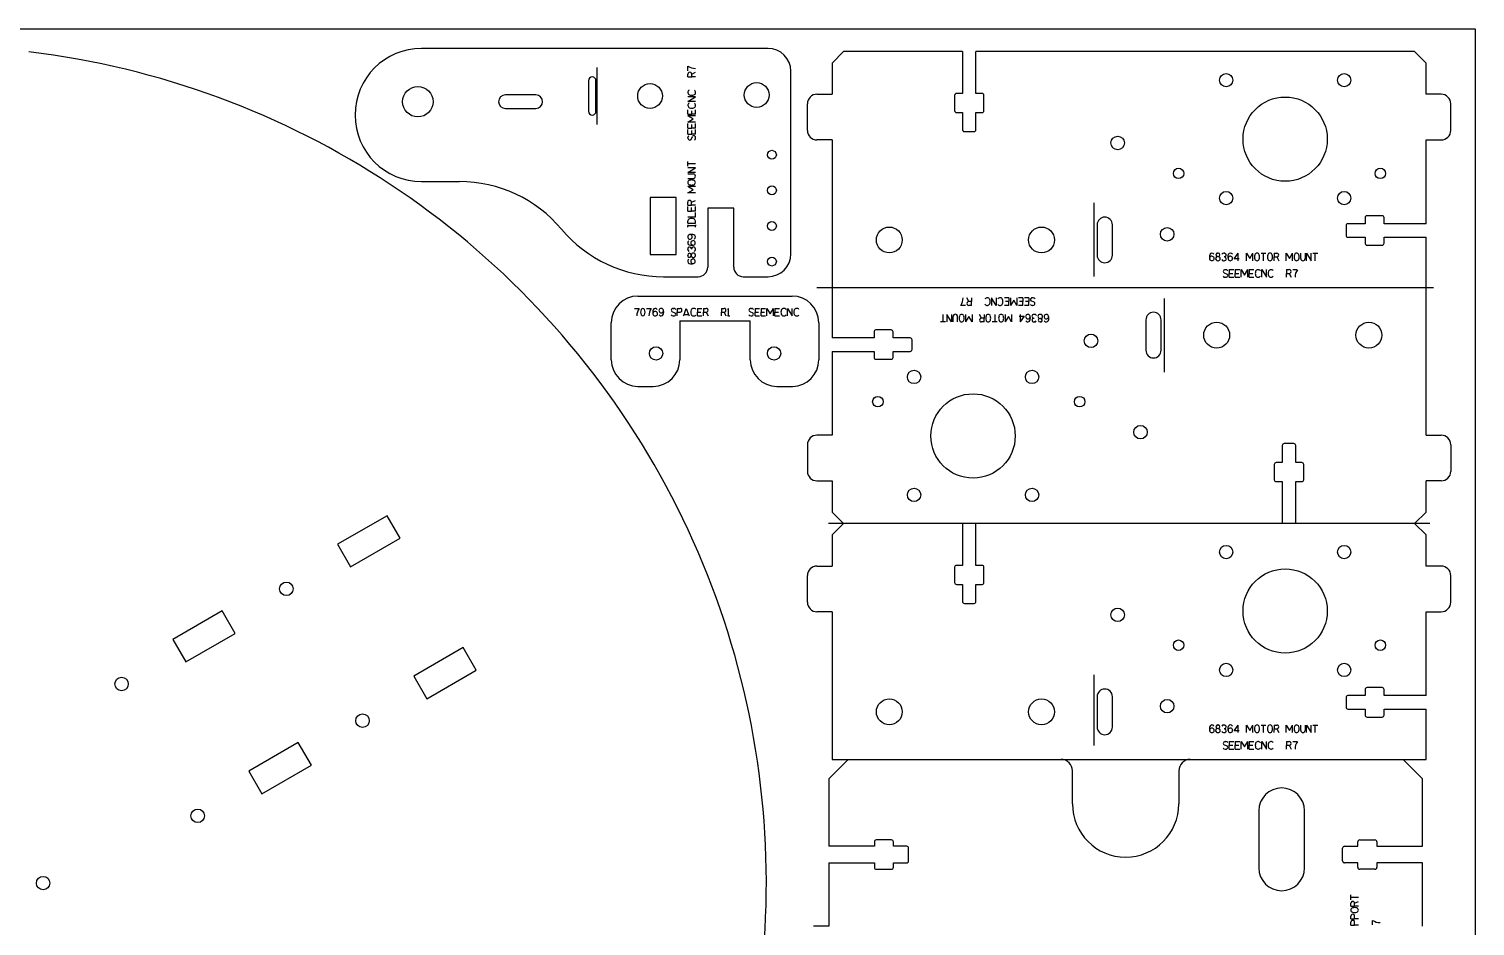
# Model space of a CAD drawing. Header units: inches. Extents: x -1316 to -504, y -366 to 91.
# Drawn here: x -883.6 to -503.7, y -145 to 90.8 of the extents above; entities that cross this region are included whole.
import ezdxf

# ---------------------------------------------------------------- set-up
doc = ezdxf.new("R2010")
doc.units = ezdxf.units.IN
doc.header["$MEASUREMENT"] = 0
doc.linetypes.add('Continuous2', pattern=[0])
for name, color, linetype in [('68364 Motor Mount', 1, 'Continuous'), ('68368 Top Support Plate', 1, 'Continuous'), ('68369 Idler Mount', 1, 'Continuous'), ('68377 TSlot Support', 1, 'Continuous'), ('EZStruder R1', 1, 'Continuous'), ('STOCK OUTLINE', 1, 'Continuous')]:
    doc.layers.add(name, color=color, linetype=linetype)

msp = doc.modelspace()

# ---------------------------------------------------------------- linework, layer by layer
at = {"color": 5, "linetype": 'Continuous2', "lineweight": -3, "true_color": 0x0000ff}
for p, q in [((-609.45, -112.85), (-609.45, -104.15)), ((-581.51, -104.15), (-581.51, -112.85))]:
    msp.add_line(p, q, dxfattribs=at)
for centre, radius, start, end in [((-612.45, -104.15), 3, 360, 90), ((-578.51, -104.15), 3, 90, 180), ((-595.48, -112.85), 13.97, 180, 360)]:
    msp.add_arc(centre, radius, start, end, dxfattribs=at)
at = {"layer": '68364 Motor Mount', "color": 1, "linetype": 'Continuous2', "lineweight": -3, "true_color": 0xff0000}
for p, q in [((-669.56, 84.85), (-672.56, 81.85)), ((-638.34, 84.85), (-669.56, 84.85)), ((-638.34, 84.85), (-638.34, 73.85)), ((-634.79, 73.85), (-634.79, 84.85)), ((-519.56, 84.85), (-634.79, 84.85)), ((-516.56, 81.85), (-519.56, 84.85)), ((-672.56, 81.85), (-672.56, 73.65)), ((-516.56, 73.65), (-516.56, 81.85)), ((-676.56, 73.65), (-672.56, 73.65)), ((-640.42, 73.35), (-640.42, 69.35)), ((-638.34, 73.85), (-639.92, 73.85)), ((-633.2, 73.85), (-634.79, 73.85)), ((-632.7, 69.35), (-632.7, 73.35)), ((-512.56, 73.65), (-516.56, 73.65)), ((-679.06, 64.15), (-679.06, 71.15)), ((-639.92, 68.85), (-638.34, 68.85)), ((-638.34, 68.85), (-638.34, 64.35)), ((-634.79, 68.85), (-633.2, 68.85)), ((-634.79, 64.35), (-634.79, 68.85)), ((-510.06, 64.15), (-510.06, 71.15)), ((-672.56, 61.65), (-676.56, 61.65)), ((-672.56, 61.65), (-672.56, 22.85)), ((-637.84, 63.85), (-635.29, 63.85)), ((-516.56, 61.65), (-512.56, 61.65)), ((-516.56, 39.62), (-516.56, 61.65)), ((-537.56, 39.12), (-537.56, 36.57)), ((-532.56, 39.62), (-537.06, 39.62)), ((-532.56, 41.21), (-532.56, 39.62)), ((-528.06, 41.71), (-532.06, 41.71)), ((-527.56, 39.62), (-527.56, 41.21)), ((-516.56, 39.62), (-527.56, 39.62)), ((-537.06, 36.07), (-532.56, 36.07)), ((-532.56, 36.07), (-532.56, 34.49)), ((-527.56, 34.49), (-527.56, 36.07)), ((-527.56, 36.07), (-516.56, 36.07)), ((-516.56, 22.85), (-516.56, 36.07)), ((-532.06, 33.99), (-528.06, 33.99)), ((-672.56, 22.85), (-672.56, 9.62)), ((-516.56, -15.95), (-516.56, 22.85)), ((-657.06, 11.71), (-661.06, 11.71)), ((-661.56, 9.62), (-672.56, 9.62)), ((-661.56, 11.21), (-661.56, 9.62)), ((-656.56, 9.62), (-656.56, 11.21)), ((-652.06, 9.62), (-656.56, 9.62)), ((-651.56, 6.57), (-651.56, 9.12)), ((-672.56, 6.07), (-672.56, -15.95)), ((-672.56, 6.07), (-661.56, 6.07)), ((-661.56, 6.07), (-661.56, 4.49)), ((-661.06, 3.99), (-657.06, 3.99)), ((-656.56, 4.49), (-656.56, 6.07)), ((-656.56, 6.07), (-652.06, 6.07)), ((-679.06, -18.45), (-679.06, -25.45)), ((-672.56, -15.95), (-676.56, -15.95)), ((-516.56, -15.95), (-512.56, -15.95)), ((-510.06, -18.45), (-510.06, -25.45)), ((-676.56, -27.95), (-672.56, -27.95)), ((-672.56, -27.95), (-672.56, -36.15)), ((-512.56, -27.95), (-516.56, -27.95)), ((-516.56, -36.15), (-516.56, -27.95)), ((-672.56, -36.15), (-669.56, -39.15)), ((-519.56, -39.15), (-516.56, -36.15)), ((-669.56, -39.15), (-672.56, -42.15)), ((-516.56, -42.15), (-519.56, -39.15)), ((-672.56, -42.15), (-672.56, -50.35)), ((-516.56, -50.35), (-516.56, -42.15)), ((-679.06, -59.85), (-679.06, -52.85)), ((-676.56, -50.35), (-672.56, -50.35)), ((-512.56, -50.35), (-516.56, -50.35)), ((-510.06, -59.85), (-510.06, -52.85)), ((-672.56, -62.35), (-676.56, -62.35)), ((-672.56, -62.35), (-672.56, -101.15)), ((-516.56, -62.35), (-512.56, -62.35)), ((-516.56, -84.38), (-516.56, -62.35)), ((-532.56, -82.79), (-532.56, -84.38)), ((-528.06, -82.29), (-532.06, -82.29)), ((-527.56, -84.38), (-527.56, -82.79)), ((-537.56, -84.88), (-537.56, -87.43)), ((-532.56, -84.38), (-537.06, -84.38)), ((-516.56, -84.38), (-527.56, -84.38)), ((-537.06, -87.93), (-532.56, -87.93)), ((-532.56, -87.93), (-532.56, -89.51)), ((-532.06, -90.01), (-528.06, -90.01)), ((-527.56, -89.51), (-527.56, -87.93)), ((-527.56, -87.93), (-516.56, -87.93)), ((-516.56, -101.15), (-516.56, -87.93)), ((-672.56, -101.15), (-516.56, -101.15))]:
    msp.add_line(p, q, dxfattribs=at)
at = {"layer": '68364 Motor Mount', "color": 3, "linetype": 'Continuous2', "lineweight": -3, "true_color": 0x00ff00}
for p, q in [((-603.86, 45.08), (-603.86, 25.76)), ((-571.29, 31.89), (-571.16, 31.89)), ((-571.29, 30.97), (-571.16, 30.97)), ((-569.7, 31.89), (-569.62, 31.89)), ((-569.48, 30.9), (-569.62, 30.9)), ((-566.98, 30.37), (-565.94, 31.89)), ((-565.94, 29.89), (-565.94, 31.89)), ((-563.7, 29.89), (-563.7, 31.89)), ((-563.7, 31.89), (-562.86, 30.48)), ((-562.86, 30.48), (-562.02, 31.89)), ((-562.02, 29.89), (-562.02, 31.89)), ((-559.89, 31.89), (-559.25, 31.89)), ((-559.25, 29.89), (-559.25, 31.89)), ((-559.25, 31.89), (-558.61, 31.89)), ((-556.48, 31.89), (-555.75, 31.89)), ((-556.48, 31.89), (-556.48, 30.89)), ((-556.48, 30.89), (-555.75, 30.89)), ((-556.48, 29.89), (-556.48, 30.89)), ((-555.75, 30.89), (-555.25, 29.89)), ((-553.31, 29.89), (-553.31, 31.89)), ((-553.31, 31.89), (-552.46, 30.48)), ((-552.46, 30.48), (-551.62, 31.89)), ((-551.62, 29.89), (-551.62, 31.89)), ((-549.49, 31.89), (-549.49, 30.47)), ((-548.32, 31.89), (-548.32, 30.47)), ((-547.92, 29.89), (-547.92, 31.89)), ((-547.92, 31.89), (-546.69, 29.89)), ((-546.69, 29.89), (-546.69, 31.89)), ((-546.29, 31.89), (-545.65, 31.89)), ((-545.65, 29.89), (-545.65, 31.89)), ((-545.65, 31.89), (-545.01, 31.89)), ((-571.29, 29.89), (-571.16, 29.89)), ((-569.72, 29.89), (-569.59, 29.89)), ((-569.63, 26.72), (-568.84, 26.38)), ((-569.3, 27.55), (-569.14, 27.55)), ((-568.23, 27.55), (-567.06, 27.55)), ((-568.23, 27.55), (-568.23, 26.55)), ((-565.65, 30.37), (-566.98, 30.37)), ((-566.66, 27.55), (-565.48, 27.55)), ((-566.66, 27.55), (-566.66, 26.55)), ((-565.08, 25.55), (-565.08, 27.55)), ((-565.08, 27.55), (-564.24, 26.13)), ((-564.24, 26.13), (-563.4, 27.55)), ((-563.4, 25.55), (-563.4, 27.55)), ((-563, 27.55), (-561.83, 27.55)), ((-563, 27.55), (-563, 26.55)), ((-559.66, 25.55), (-559.66, 27.55)), ((-559.66, 27.55), (-558.44, 25.55)), ((-558.44, 25.55), (-558.44, 27.55)), ((-553.19, 27.55), (-552.47, 27.55)), ((-553.19, 27.55), (-553.19, 26.55)), ((-551.57, 27.55), (-550.37, 27.55)), ((-569.36, 25.55), (-569.16, 25.54)), ((-568.23, 26.55), (-567.31, 26.55)), ((-568.23, 25.55), (-568.23, 26.55)), ((-568.23, 25.55), (-567.06, 25.55)), ((-566.66, 26.55), (-565.74, 26.55)), ((-566.66, 25.55), (-566.66, 26.55)), ((-566.66, 25.55), (-565.48, 25.55)), ((-563, 26.55), (-562.08, 26.55)), ((-563, 25.55), (-563, 26.55)), ((-563, 25.55), (-561.83, 25.55)), ((-553.19, 26.55), (-552.47, 26.55)), ((-553.19, 25.55), (-553.19, 26.55)), ((-552.47, 26.55), (-551.97, 25.55)), ((-636.66, 19.15), (-637.16, 20.15)), ((-635.93, 19.15), (-636.66, 19.15)), ((-635.93, 20.15), (-635.93, 19.15)), ((-635.93, 18.15), (-635.93, 19.15)), ((-630.68, 20.15), (-630.68, 18.15)), ((-629.46, 18.15), (-630.68, 20.15)), ((-629.46, 20.15), (-629.46, 18.15)), ((-626.12, 20.15), (-627.3, 20.15)), ((-626.12, 19.15), (-627.04, 19.15)), ((-626.12, 20.15), (-626.12, 19.15)), ((-626.12, 18.15), (-626.12, 19.15)), ((-625.72, 20.15), (-625.72, 18.15)), ((-624.88, 19.57), (-625.72, 18.15)), ((-624.04, 18.15), (-624.88, 19.57)), ((-624.04, 20.15), (-624.04, 18.15)), ((-622.46, 20.15), (-623.64, 20.15)), ((-622.46, 19.15), (-623.38, 19.15)), ((-622.46, 20.15), (-622.46, 19.15)), ((-622.46, 18.15), (-622.46, 19.15)), ((-620.89, 20.15), (-622.06, 20.15)), ((-620.89, 19.15), (-621.81, 19.15)), ((-620.89, 20.15), (-620.89, 19.15)), ((-620.89, 18.15), (-620.89, 19.15)), ((-619.5, 18.98), (-620.28, 19.32)), ((-619.76, 20.15), (-619.96, 20.15)), ((-585.26, 0.62), (-585.26, 19.94)), ((-643.47, 15.8), (-643.47, 13.8)), ((-642.43, 15.8), (-642.43, 13.8)), ((-641.2, 13.8), (-642.43, 15.8)), ((-641.2, 15.8), (-641.2, 13.8)), ((-640.8, 13.8), (-640.8, 15.23)), ((-639.63, 13.8), (-639.63, 15.23)), ((-637.56, 18.15), (-638.76, 18.15)), ((-637.5, 15.8), (-637.5, 13.8)), ((-636.66, 15.22), (-637.5, 13.8)), ((-635.93, 18.15), (-636.66, 18.15)), ((-635.81, 13.8), (-636.66, 15.22)), ((-635.81, 15.8), (-635.81, 13.8)), ((-633.37, 14.8), (-633.87, 15.8)), ((-632.64, 15.8), (-632.64, 14.8)), ((-629.87, 15.8), (-629.87, 13.8)), ((-626.12, 18.15), (-627.3, 18.15)), ((-627.1, 15.8), (-627.1, 13.8)), ((-626.26, 15.22), (-627.1, 13.8)), ((-625.42, 13.8), (-626.26, 15.22)), ((-625.42, 15.8), (-625.42, 13.8)), ((-622.46, 18.15), (-623.64, 18.15)), ((-623.47, 15.33), (-622.14, 15.33)), ((-623.18, 15.8), (-623.18, 13.8)), ((-622.14, 15.33), (-623.18, 13.8)), ((-620.89, 18.15), (-622.06, 18.15)), ((-619.82, 18.15), (-619.98, 18.15)), ((-619.4, 15.8), (-619.53, 15.8)), ((-617.83, 15.8), (-617.96, 15.8)), ((-643.47, 13.8), (-644.11, 13.8)), ((-642.83, 13.8), (-643.47, 13.8)), ((-632.64, 14.8), (-633.37, 14.8)), ((-632.64, 13.8), (-633.37, 13.8)), ((-632.64, 13.8), (-632.64, 14.8)), ((-629.87, 13.8), (-630.51, 13.8)), ((-629.23, 13.8), (-629.87, 13.8)), ((-619.65, 14.8), (-619.5, 14.8)), ((-619.43, 13.8), (-619.5, 13.8)), ((-617.83, 14.73), (-617.96, 14.73)), ((-617.83, 13.8), (-617.96, 13.8)), ((-603.86, -78.92), (-603.86, -97.47)), ((-571.29, -92.11), (-571.16, -92.11)), ((-571.29, -93.03), (-571.16, -93.03)), ((-571.29, -94.11), (-571.16, -94.11)), ((-569.72, -94.11), (-569.59, -94.11)), ((-569.7, -92.11), (-569.62, -92.11)), ((-569.48, -93.1), (-569.62, -93.1)), ((-566.98, -93.63), (-565.94, -92.11)), ((-565.65, -93.63), (-566.98, -93.63)), ((-565.94, -94.11), (-565.94, -92.11)), ((-563.7, -94.11), (-563.7, -92.11)), ((-563.7, -92.11), (-562.86, -93.52)), ((-562.86, -93.52), (-562.02, -92.11)), ((-562.02, -94.11), (-562.02, -92.11)), ((-559.89, -92.11), (-559.25, -92.11)), ((-559.25, -94.11), (-559.25, -92.11)), ((-559.25, -92.11), (-558.61, -92.11)), ((-556.48, -92.11), (-555.75, -92.11)), ((-556.48, -92.11), (-556.48, -93.11)), ((-556.48, -93.11), (-555.75, -93.11)), ((-556.48, -94.11), (-556.48, -93.11)), ((-555.75, -93.11), (-555.25, -94.11)), ((-553.31, -94.11), (-553.31, -92.11)), ((-553.31, -92.11), (-552.46, -93.52)), ((-552.46, -93.52), (-551.62, -92.11)), ((-551.62, -94.11), (-551.62, -92.11)), ((-549.49, -92.11), (-549.49, -93.53)), ((-548.32, -92.11), (-548.32, -93.53)), ((-547.92, -94.11), (-547.92, -92.11)), ((-547.92, -92.11), (-546.69, -94.11)), ((-546.69, -94.11), (-546.69, -92.11)), ((-546.29, -92.11), (-545.65, -92.11)), ((-545.65, -94.11), (-545.65, -92.11)), ((-545.65, -92.11), (-545.01, -92.11)), ((-569.63, -97.28), (-568.84, -97.62)), ((-569.36, -98.45), (-569.16, -98.46)), ((-569.3, -96.45), (-569.14, -96.45)), ((-568.23, -96.45), (-567.06, -96.45)), ((-568.23, -96.45), (-568.23, -97.45)), ((-568.23, -97.45), (-567.31, -97.45)), ((-568.23, -98.45), (-568.23, -97.45)), ((-568.23, -98.45), (-567.06, -98.45)), ((-566.66, -96.45), (-565.48, -96.45)), ((-566.66, -96.45), (-566.66, -97.45)), ((-566.66, -97.45), (-565.74, -97.45)), ((-566.66, -98.45), (-566.66, -97.45)), ((-566.66, -98.45), (-565.48, -98.45)), ((-565.08, -98.45), (-565.08, -96.45)), ((-565.08, -96.45), (-564.24, -97.87)), ((-564.24, -97.87), (-563.4, -96.45)), ((-563.4, -98.45), (-563.4, -96.45)), ((-563, -96.45), (-561.83, -96.45)), ((-563, -96.45), (-563, -97.45)), ((-563, -97.45), (-562.08, -97.45)), ((-563, -98.45), (-563, -97.45)), ((-563, -98.45), (-561.83, -98.45)), ((-559.66, -98.45), (-559.66, -96.45)), ((-559.66, -96.45), (-558.44, -98.45)), ((-558.44, -98.45), (-558.44, -96.45)), ((-553.19, -96.45), (-552.47, -96.45)), ((-553.19, -96.45), (-553.19, -97.45)), ((-553.19, -97.45), (-552.47, -97.45)), ((-553.19, -98.45), (-553.19, -97.45)), ((-552.47, -97.45), (-551.97, -98.45)), ((-551.57, -96.45), (-550.37, -96.45))]:
    msp.add_line(p, q, dxfattribs=at)
at = {"layer": '68364 Motor Mount', "color": 5, "linetype": 'Continuous2', "lineweight": -3, "true_color": 0x0000ff}
for p, q in [((-602.96, 39.35), (-602.96, 31.35)), ((-598.96, 31.35), (-598.96, 39.35)), ((-676.56, 22.85), (-514.57, 22.85)), ((-590.16, 14.35), (-590.16, 6.35)), ((-586.16, 6.35), (-586.16, 14.35)), ((-554.34, -18.65), (-554.34, -23.15)), ((-551.29, -18.15), (-553.84, -18.15)), ((-550.79, -23.15), (-550.79, -18.65)), ((-556.42, -23.65), (-556.42, -27.65)), ((-554.34, -23.15), (-555.92, -23.15)), ((-549.2, -23.15), (-550.79, -23.15)), ((-548.7, -27.65), (-548.7, -23.65)), ((-555.92, -28.15), (-554.34, -28.15)), ((-554.34, -28.15), (-554.34, -39.15)), ((-550.79, -39.15), (-550.79, -28.15)), ((-550.79, -28.15), (-549.2, -28.15)), ((-515.56, -39.15), (-673.56, -39.15)), ((-638.34, -39.15), (-638.34, -50.15)), ((-634.79, -50.15), (-634.79, -39.15)), ((-640.42, -50.65), (-640.42, -54.65)), ((-638.34, -50.15), (-639.92, -50.15)), ((-633.2, -50.15), (-634.79, -50.15)), ((-632.7, -54.65), (-632.7, -50.65)), ((-639.92, -55.15), (-638.34, -55.15)), ((-638.34, -55.15), (-638.34, -59.65)), ((-634.79, -55.15), (-633.2, -55.15)), ((-634.79, -59.65), (-634.79, -55.15)), ((-637.84, -60.15), (-635.29, -60.15)), ((-602.96, -84.65), (-602.96, -92.65)), ((-598.96, -92.65), (-598.96, -84.65))]:
    msp.add_line(p, q, dxfattribs=at)
for centre, radius in [((-569.06, 77.35), 1.75), ((-538.06, 77.35), 1.75), ((-553.56, 61.85), 11.07), ((-597.56, 60.85), 1.77), ((-581.56, 52.85), 1.38), ((-528.56, 52.85), 1.38), ((-569.06, 46.35), 1.75), ((-538.06, 46.35), 1.75), ((-657.56, 35.35), 3.4), ((-617.56, 35.35), 3.4), ((-584.56, 36.85), 1.77), ((-571.56, 10.35), 3.4), ((-531.56, 10.35), 3.4), ((-604.56, 8.85), 1.77), ((-651.06, -0.65), 1.75), ((-620.06, -0.65), 1.75), ((-660.56, -7.15), 1.38), ((-635.56, -16.15), 11.08), ((-607.56, -7.15), 1.38), ((-591.56, -15.15), 1.78), ((-651.06, -31.65), 1.75), ((-620.06, -31.65), 1.75), ((-569.06, -46.65), 1.75), ((-538.06, -46.65), 1.75), ((-553.56, -62.15), 11.07), ((-597.56, -63.15), 1.77), ((-581.56, -71.15), 1.38), ((-528.56, -71.15), 1.38), ((-569.06, -77.65), 1.75), ((-538.06, -77.65), 1.75), ((-657.56, -88.65), 3.4), ((-617.56, -88.65), 3.4), ((-584.56, -87.15), 1.77)]:
    msp.add_circle(centre, radius, dxfattribs=at)
at = {"layer": '68364 Motor Mount', "color": 1, "linetype": 'Continuous2', "lineweight": -3, "true_color": 0xff0000}
for centre, radius, start, end in [((-676.56, 71.15), 2.5, 90, 180), ((-639.92, 73.35), 0.5, 90, 180), ((-633.2, 73.35), 0.5, 0, 90), ((-512.56, 71.15), 2.5, 0, 90), ((-639.92, 69.35), 0.5, 180, 270), ((-633.2, 69.35), 0.5, 270, 0), ((-676.56, 64.15), 2.5, 180, 270), ((-637.84, 64.35), 0.5, 180, 270), ((-635.29, 64.35), 0.5, 270, 0), ((-512.56, 64.15), 2.5, 270, 0), ((-537.06, 39.12), 0.5, 90, 180), ((-532.06, 41.21), 0.5, 90, 180), ((-528.06, 41.21), 0.5, 0, 90), ((-537.06, 36.57), 0.5, 180, 270), ((-532.06, 34.49), 0.5, 180, 270), ((-528.06, 34.49), 0.5, 270, 0), ((-661.06, 11.21), 0.5, 90, 180), ((-657.06, 11.21), 0.5, 360, 90), ((-652.06, 9.12), 0.5, 360, 90), ((-661.06, 4.49), 0.5, 180, 270), ((-657.06, 4.49), 0.5, 270, 0), ((-652.06, 6.57), 0.5, 270, 0), ((-676.56, -18.45), 2.5, 90, 180), ((-512.56, -18.45), 2.5, 0, 90), ((-676.56, -25.45), 2.5, 180, 270), ((-512.56, -25.45), 2.5, 270, 0), ((-676.56, -52.85), 2.5, 90, 180), ((-512.56, -52.85), 2.5, 0, 90), ((-676.56, -59.85), 2.5, 180, 270), ((-512.56, -59.85), 2.5, 270, 0), ((-532.06, -82.79), 0.5, 90, 180), ((-528.06, -82.79), 0.5, 0, 90), ((-537.06, -84.88), 0.5, 90, 180), ((-537.06, -87.43), 0.5, 180, 270), ((-532.06, -89.51), 0.5, 180, 270), ((-528.06, -89.51), 0.5, 270, 0)]:
    msp.add_arc(centre, radius, start, end, dxfattribs=at)
at = {"layer": '68364 Motor Mount', "color": 5, "linetype": 'Continuous2', "lineweight": -3, "true_color": 0x0000ff}
for centre, radius, start, end in [((-600.96, 39.35), 2, 0, 180), ((-600.96, 31.35), 2, 180, 0), ((-588.16, 14.35), 2, 0, 180), ((-588.16, 6.35), 2, 180, 360), ((-553.84, -18.65), 0.5, 90, 180), ((-551.29, -18.65), 0.5, 360, 90), ((-555.92, -23.65), 0.5, 90, 180), ((-549.2, -23.65), 0.5, 360, 90), ((-555.92, -27.65), 0.5, 180, 270), ((-549.2, -27.65), 0.5, 270, 0), ((-639.92, -50.65), 0.5, 90, 180), ((-633.2, -50.65), 0.5, 0, 90), ((-639.92, -54.65), 0.5, 180, 270), ((-633.2, -54.65), 0.5, 270, 0), ((-637.84, -59.65), 0.5, 180, 270), ((-635.29, -59.65), 0.5, 270, 0), ((-600.96, -84.65), 2, 0, 180), ((-600.96, -92.65), 2, 180, 0)]:
    msp.add_arc(centre, radius, start, end, dxfattribs=at)
at = {"layer": '68364 Motor Mount', "color": 3, "linetype": 'Continuous2', "lineweight": -3, "true_color": 0x00ff00}
for centre, radius, start, end in [((-571.69, 30.86), 1.78, 159.2941, 196.7059), ((-572.82, 30.49), 0.594, 342.2661, 193.7339), ((-572.79, 31.31), 0.595, 29.3075, 162.098), ((-571.29, 30.43), 0.536, 90, 214.6857), ((-571.29, 31.43), 0.464, 117.5491, 270), ((-571.29, 31.43), 0.464, 90, 117.5491), ((-571.16, 31.43), 0.464, 0, 90), ((-571.16, 31.43), 0.464, 270, 0), ((-571.16, 30.43), 0.536, 0, 90), ((-571.16, 30.43), 0.536, 270, 0), ((-569.7, 31.32), 0.577, 89.9999, 149.7068), ((-569.62, 31.26), 0.631, 48.8141, 89.9999), ((-569.56, 31.39), 0.504, 279.0881, 0), ((-569.53, 30.39), 0.504, 0, 84.185), ((-569.51, 31.39), 0.457, 0, 48.8141), ((-569.48, 30.39), 0.457, 311.1859, 0), ((-566.84, 30.86), 1.78, 159.2941, 196.7059), ((-567.97, 30.49), 0.594, 342.2661, 193.7339), ((-567.94, 31.31), 0.595, 29.3075, 162.098), ((-559.84, 30.89), 1.78, 161.2941, 198.7059), ((-560.95, 31.3), 0.595, 15.902, 164.098), ((-562.07, 30.89), 1.78, 341.2941, 18.7059), ((-556.43, 30.89), 1.78, 161.2941, 198.7059), ((-557.54, 31.3), 0.595, 15.902, 164.098), ((-558.66, 30.89), 1.78, 341.2941, 18.7059), ((-555.75, 31.39), 0.5, 269.9912, 90), ((-549.44, 30.89), 1.78, 161.2941, 198.7059), ((-550.56, 31.3), 0.595, 15.902, 164.098), ((-551.67, 30.89), 1.78, 341.2941, 18.7059), ((-548.9, 30.47), 0.586, 180, 0), ((-572.82, 30.49), 0.595, 193.902, 342.098), ((-571.29, 30.43), 0.536, 214.6857, 270), ((-569.72, 30.47), 0.577, 210.2932, 270.0001), ((-569.31, 27.02), 0.526, 89.2985, 177.3507), ((-569.41, 27.08), 0.43, 185.1823, 239.3448), ((-569.59, 30.53), 0.631, 270.0001, 311.1859), ((-569.15, 26.97), 0.577, 30.522, 89.2985), ((-567.97, 30.49), 0.595, 193.902, 342.098), ((-560.95, 30.49), 0.595, 195.902, 344.098), ((-559.64, 26.55), 1.78, 161.2941, 198.7059), ((-560.66, 26.81), 0.735, 35.68, 155.6132), ((-557.54, 30.49), 0.595, 195.902, 344.098), ((-556.26, 26.55), 1.78, 161.2941, 198.7059), ((-557.27, 26.81), 0.735, 35.68, 155.6132), ((-552.47, 27.05), 0.5, 269.9912, 90), ((-550.56, 30.49), 0.595, 195.902, 344.098), ((-547.33, 25.55), 3.63, 146.6069, 179.9947), ((-569.36, 26.12), 0.577, 210.522, 269.4411), ((-569.16, 26.07), 0.526, 269.4411, 357.3507), ((-569.06, 26.01), 0.43, 5.1822, 59.3448), ((-560.66, 26.28), 0.735, 204.3868, 324.32), ((-557.27, 26.28), 0.735, 204.3868, 324.32), ((-641.79, 20.15), 3.63, 326.6069, 359.9947), ((-636.66, 18.65), 0.5, 89.9912, 270), ((-631.85, 19.42), 0.735, 24.3868, 144.32), ((-632.86, 19.15), 1.78, 341.2941, 18.7059), ((-628.46, 19.42), 0.735, 24.3868, 144.32), ((-629.48, 19.15), 1.78, 341.2941, 18.7059), ((-619.97, 19.63), 0.526, 89.4411, 177.3507), ((-620.06, 19.69), 0.43, 185.1822, 239.3448), ((-619.76, 19.58), 0.577, 30.522, 89.4411), ((-640.22, 15.23), 0.586, 360, 180), ((-637.45, 14.8), 1.78, 161.2941, 198.7059), ((-638.57, 15.21), 0.595, 15.902, 164.098), ((-639.68, 14.8), 1.78, 341.2941, 18.7059), ((-631.85, 18.89), 0.735, 215.68, 335.6132), ((-630.46, 14.8), 1.78, 161.2941, 198.7059), ((-631.58, 15.21), 0.595, 15.902, 164.098), ((-632.69, 14.8), 1.78, 341.2941, 18.7059), ((-628.46, 18.89), 0.735, 215.68, 335.6132), ((-627.05, 14.8), 1.78, 161.2941, 198.7059), ((-628.17, 15.21), 0.595, 15.902, 164.098), ((-629.28, 14.8), 1.78, 341.2941, 18.7059), ((-621.15, 15.21), 0.594, 162.2661, 13.7339), ((-621.15, 15.21), 0.595, 13.902, 162.098), ((-622.28, 14.84), 1.78, 339.2941, 16.7059), ((-619.97, 18.73), 0.577, 210.522, 269.2985), ((-619.64, 15.3), 0.457, 131.1859, 180), ((-619.59, 15.3), 0.504, 180, 264.185), ((-619.53, 15.17), 0.631, 90.0001, 131.1859), ((-619.81, 18.68), 0.526, 269.2985, 357.3507), ((-619.71, 18.61), 0.43, 5.1823, 59.3448), ((-619.4, 15.23), 0.577, 30.2932, 90.0001), ((-617.96, 15.27), 0.536, 90, 180), ((-617.96, 15.27), 0.536, 180, 270), ((-617.83, 15.27), 0.536, 34.6857, 90), ((-617.83, 15.27), 0.536, 270, 34.6857), ((-616.3, 15.21), 0.594, 162.2661, 13.7339), ((-616.3, 15.21), 0.595, 13.902, 162.098), ((-617.43, 14.84), 1.78, 339.2941, 16.7059), ((-638.57, 14.4), 0.595, 195.902, 344.098), ((-633.37, 14.3), 0.5, 89.9912, 270), ((-631.58, 14.4), 0.595, 195.902, 344.098), ((-628.17, 14.4), 0.595, 195.902, 344.098), ((-621.18, 14.39), 0.595, 209.3075, 342.098), ((-619.57, 14.3), 0.504, 99.0881, 180), ((-619.61, 14.3), 0.457, 180, 228.8141), ((-619.5, 14.44), 0.631, 228.8141, 269.9999), ((-619.43, 14.38), 0.577, 269.9999, 329.7068), ((-617.96, 14.27), 0.464, 90, 180), ((-617.96, 14.27), 0.464, 180, 270), ((-617.83, 14.27), 0.464, 297.5491, 90), ((-617.83, 14.27), 0.464, 270, 297.5491), ((-616.33, 14.39), 0.595, 209.3075, 342.098), ((-571.69, -93.14), 1.78, 159.2941, 196.7059), ((-572.82, -93.51), 0.594, 342.2661, 193.7339), ((-572.82, -93.51), 0.595, 193.902, 342.098), ((-572.79, -92.69), 0.595, 29.3075, 162.098), ((-571.29, -93.57), 0.536, 90, 214.6857), ((-571.29, -92.57), 0.464, 117.5491, 270), ((-571.29, -93.57), 0.536, 214.6857, 270), ((-571.29, -92.57), 0.464, 90, 117.5491), ((-571.16, -92.57), 0.464, 0, 90), ((-571.16, -92.57), 0.464, 270, 0), ((-571.16, -93.57), 0.536, 0, 90), ((-571.16, -93.57), 0.536, 270, 0), ((-569.72, -93.53), 0.577, 210.2932, 270.0001), ((-569.7, -92.68), 0.577, 89.9999, 149.7068), ((-569.62, -92.74), 0.631, 48.8141, 89.9999), ((-569.59, -93.47), 0.631, 270.0001, 311.1859), ((-569.56, -92.61), 0.504, 279.0881, 0), ((-569.53, -93.61), 0.504, 0, 84.185), ((-569.51, -92.61), 0.457, 0, 48.8141), ((-569.48, -93.61), 0.457, 311.1859, 0), ((-566.84, -93.14), 1.78, 159.2941, 196.7059), ((-567.97, -93.51), 0.594, 342.2661, 193.7339), ((-567.97, -93.51), 0.595, 193.902, 342.098), ((-567.94, -92.69), 0.595, 29.3075, 162.098), ((-559.84, -93.11), 1.78, 161.2941, 198.7059), ((-560.95, -92.7), 0.595, 15.902, 164.098), ((-560.95, -93.51), 0.595, 195.902, 344.098), ((-562.07, -93.11), 1.78, 341.2941, 18.7059), ((-556.43, -93.11), 1.78, 161.2941, 198.7059), ((-557.54, -92.7), 0.595, 15.902, 164.098), ((-557.54, -93.51), 0.595, 195.902, 344.098), ((-558.66, -93.11), 1.78, 341.2941, 18.7059), ((-555.75, -92.61), 0.5, 269.9912, 90), ((-549.44, -93.11), 1.78, 161.2941, 198.7059), ((-550.56, -92.7), 0.595, 15.902, 164.098), ((-550.56, -93.51), 0.595, 195.902, 344.098), ((-551.67, -93.11), 1.78, 341.2941, 18.7059), ((-548.9, -93.53), 0.586, 180, 0), ((-569.36, -97.88), 0.577, 210.522, 269.4411), ((-569.31, -96.98), 0.526, 89.2985, 177.3507), ((-569.41, -96.92), 0.43, 185.1823, 239.3448), ((-569.16, -97.93), 0.526, 269.4411, 357.3507), ((-569.15, -97.03), 0.577, 30.522, 89.2985), ((-569.06, -97.99), 0.43, 5.1822, 59.3448), ((-559.64, -97.45), 1.78, 161.2941, 198.7059), ((-560.66, -97.19), 0.735, 35.68, 155.6132), ((-560.66, -97.72), 0.735, 204.3868, 324.32), ((-556.26, -97.45), 1.78, 161.2941, 198.7059), ((-557.27, -97.19), 0.735, 35.68, 155.6132), ((-557.27, -97.72), 0.735, 204.3868, 324.32), ((-552.47, -96.95), 0.5, 269.9912, 90), ((-547.33, -98.45), 3.63, 146.6069, 179.9947)]:
    msp.add_arc(centre, radius, start, end, dxfattribs=at)
at = {"layer": '68368 Top Support Plate', "color": 5, "linetype": 'Continuous2', "lineweight": -3, "true_color": 0x0000ff}
for p, q in [((-789.51, -37.11), (-802.5, -44.61)), ((-786.08, -43.05), (-789.51, -37.11)), ((-802.5, -44.61), (-799.07, -50.55)), ((-799.07, -50.55), (-786.08, -43.05)), ((-832.81, -62.11), (-845.8, -69.61)), ((-829.38, -68.05), (-832.81, -62.11)), ((-842.37, -75.55), (-829.38, -68.05)), ((-845.8, -69.61), (-842.37, -75.55)), ((-769.51, -71.75), (-782.5, -79.25)), ((-766.08, -77.69), (-769.51, -71.75)), ((-782.5, -79.25), (-779.07, -85.19)), ((-779.07, -85.19), (-766.08, -77.69)), ((-812.81, -96.75), (-825.8, -104.25)), ((-809.38, -102.69), (-812.81, -96.75)), ((-825.8, -104.25), (-822.37, -110.19)), ((-822.37, -110.19), (-809.38, -102.69))]:
    msp.add_line(p, q, dxfattribs=at)
for centre, radius in [((-815.94, -56.33), 1.78), ((-859.24, -81.33), 1.77), ((-795.94, -90.97), 1.78), ((-839.24, -115.97), 1.78), ((-879.86, -133.65), 1.77)]:
    msp.add_circle(centre, radius, dxfattribs=at)
at = {"layer": '68368 Top Support Plate', "color": 1, "linetype": 'Continuous2', "lineweight": -3, "true_color": 0xff0000}
msp.add_arc((-909.86, -133.65), 220, 336.8597, 83.1403, dxfattribs=at)
at = {"layer": '68369 Idler Mount', "color": 1, "linetype": 'Continuous2', "lineweight": -3, "true_color": 0xff0000}
for p, q in [((-689.41, 85.69), (-780.41, 85.69)), ((-683.41, 31.69), (-683.41, 79.69)), ((-780.41, 50.69), (-770.48, 50.69)), ((-698.41, 43.69), (-705.27, 43.69)), ((-705.27, 43.69), (-705.27, 28.19)), ((-698.41, 28.19), (-698.41, 43.69)), ((-716.86, 25.69), (-707.77, 25.69)), ((-695.91, 25.69), (-689.41, 25.69))]:
    msp.add_line(p, q, dxfattribs=at)
at = {"layer": '68369 Idler Mount', "color": 3, "linetype": 'Continuous2', "lineweight": -3, "true_color": 0x00ff00}
for p, q in [((-734.26, 65.69), (-734.26, 80.69)), ((-710.46, 79.84), (-710.46, 81.04)), ((-710.46, 78.21), (-710.46, 78.94)), ((-710.46, 78.21), (-709.46, 78.21)), ((-709.46, 78.94), (-708.46, 79.44)), ((-709.46, 78.21), (-709.46, 78.94)), ((-708.46, 78.21), (-709.46, 78.21)), ((-708.46, 72.97), (-710.46, 72.97)), ((-710.46, 71.74), (-708.46, 72.97)), ((-708.46, 71.74), (-710.46, 71.74)), ((-710.46, 68.41), (-710.46, 69.58)), ((-710.46, 68.41), (-709.46, 68.41)), ((-709.46, 68.41), (-709.46, 69.32)), ((-708.46, 68.41), (-709.46, 68.41)), ((-708.46, 68.41), (-708.46, 69.58)), ((-708.46, 68.01), (-710.46, 68.01)), ((-709.05, 67.16), (-710.46, 68.01)), ((-710.46, 66.32), (-709.05, 67.16)), ((-708.46, 66.32), (-710.46, 66.32)), ((-710.46, 64.75), (-710.46, 65.92)), ((-710.46, 64.75), (-709.46, 64.75)), ((-709.46, 64.75), (-709.46, 65.66)), ((-708.46, 64.75), (-709.46, 64.75)), ((-708.46, 64.75), (-708.46, 65.92)), ((-710.46, 63.18), (-710.46, 64.35)), ((-710.46, 63.18), (-709.46, 63.18)), ((-710.46, 62.1), (-710.46, 62.27)), ((-709.63, 61.78), (-709.29, 62.57)), ((-709.46, 63.18), (-709.46, 64.09)), ((-708.46, 63.18), (-709.46, 63.18)), ((-708.46, 63.18), (-708.46, 64.35)), ((-708.46, 62.04), (-708.46, 62.24)), ((-710.51, 55.36), (-710.51, 56)), ((-710.51, 54.72), (-710.51, 55.36)), ((-708.51, 55.36), (-710.51, 55.36)), ((-708.51, 54.32), (-710.51, 54.32)), ((-710.51, 53.09), (-708.51, 54.32)), ((-708.51, 53.09), (-710.51, 53.09)), ((-710.51, 52.69), (-709.08, 52.69)), ((-710.51, 51.52), (-709.08, 51.52)), ((-708.51, 49.39), (-710.51, 49.39)), ((-709.1, 48.54), (-710.51, 49.39)), ((-710.51, 47.7), (-709.1, 48.54)), ((-708.51, 47.7), (-710.51, 47.7)), ((-709.51, 45.26), (-708.51, 45.76)), ((-710.51, 44.53), (-710.51, 45.26)), ((-710.51, 44.53), (-709.51, 44.53)), ((-710.51, 42.96), (-710.51, 44.13)), ((-710.51, 42.96), (-709.51, 42.96)), ((-709.51, 44.53), (-709.51, 45.26)), ((-708.51, 44.53), (-709.51, 44.53)), ((-709.51, 42.96), (-709.51, 43.88)), ((-708.51, 42.96), (-709.51, 42.96)), ((-708.51, 42.96), (-708.51, 44.13)), ((-708.51, 41.39), (-708.51, 42.56)), ((-710.51, 41.39), (-708.51, 41.39)), ((-710.51, 39.73), (-710.51, 40.29)), ((-710.51, 39.73), (-708.51, 39.73)), ((-710.51, 39.33), (-710.51, 39.05)), ((-708.51, 39.05), (-710.51, 39.05)), ((-710.51, 38.76), (-710.51, 39.05)), ((-708.51, 39.73), (-708.51, 40.29)), ((-708.51, 39.33), (-708.51, 39.05)), ((-708.51, 38.76), (-708.51, 39.05)), ((-710.51, 32.86), (-710.51, 32.93)), ((-710.51, 31.26), (-710.51, 31.39)), ((-709.58, 31.26), (-709.58, 31.39)), ((-709.51, 33.08), (-709.51, 32.93)), ((-708.51, 32.83), (-708.51, 32.96)), ((-708.51, 31.26), (-708.51, 31.39))]:
    msp.add_line(p, q, dxfattribs=at)
at = {"layer": '68369 Idler Mount', "color": 5, "linetype": 'Continuous2', "lineweight": -3, "true_color": 0x0000ff}
for p, q in [((-736.61, 77.19), (-736.61, 69.19)), ((-734.61, 69.19), (-734.61, 77.19)), ((-750.41, 73.47), (-758.41, 73.47)), ((-758.41, 69.92), (-750.41, 69.92)), ((-713.55, 46.49), (-720.41, 46.49)), ((-720.41, 46.49), (-720.41, 31.49)), ((-713.55, 31.49), (-713.55, 46.49)), ((-720.41, 31.49), (-713.55, 31.49))]:
    msp.add_line(p, q, dxfattribs=at)
for centre, radius in [((-720.41, 73.19), 3.25), ((-692.41, 73.44), 3.25), ((-781.41, 71.69), 3.99), ((-688.41, 57.73), 1.18), ((-688.41, 48.39), 1.18), ((-688.41, 39.04), 1.18), ((-688.41, 29.69), 1.18)]:
    msp.add_circle(centre, radius, dxfattribs=at)
at = {"layer": '68369 Idler Mount', "color": 1, "linetype": 'Continuous2', "lineweight": -3, "true_color": 0xff0000}
for centre, radius, start, end in [((-780.41, 68.19), 17.5, 90, 270), ((-689.41, 79.69), 6, 0, 90), ((-770.48, 15.69), 35, 40.0052, 90), ((-716.86, 60.69), 35, 220.0052, 270), ((-689.41, 31.69), 6, 270, 0), ((-707.77, 28.19), 2.5, 270, 0), ((-695.91, 28.19), 2.5, 180, 270)]:
    msp.add_arc(centre, radius, start, end, dxfattribs=at)
at = {"layer": '68369 Idler Mount', "color": 3, "linetype": 'Continuous2', "lineweight": -3, "true_color": 0x00ff00}
for centre, radius, start, end in [((-708.46, 84.07), 3.63, 236.6069, 269.9947), ((-709.96, 78.94), 0.5, 359.9912, 180), ((-709.73, 74.13), 0.735, 125.68, 245.6132), ((-709.46, 75.15), 1.78, 251.2941, 288.7059), ((-709.19, 74.13), 0.735, 294.3868, 54.32), ((-709.73, 70.74), 0.735, 125.68, 245.6132), ((-709.46, 71.76), 1.78, 251.2941, 288.7059), ((-709.19, 70.74), 0.735, 294.3868, 54.32), ((-709.89, 62.26), 0.577, 120.522, 179.2985), ((-709.94, 62.1), 0.526, 179.2985, 267.3507), ((-710, 62), 0.43, 275.1823, 329.3448), ((-708.92, 62.35), 0.43, 95.1822, 149.3448), ((-708.99, 62.25), 0.526, 359.4411, 87.3507), ((-709.04, 62.05), 0.577, 300.522, 359.4411), ((-709.92, 50.45), 0.595, 105.902, 254.098), ((-709.51, 49.34), 1.78, 71.2941, 108.7059), ((-709.51, 51.57), 1.78, 251.2941, 288.7059), ((-709.08, 52.11), 0.586, 270, 90), ((-709.1, 50.45), 0.595, 285.902, 74.098), ((-710.01, 45.26), 0.5, 359.9912, 180), ((-709.78, 40.22), 0.735, 114.3868, 174.6174), ((-709.51, 39.21), 1.78, 71.2941, 108.7059), ((-709.24, 40.22), 0.735, 5.3825, 65.6132), ((-709.92, 34.61), 0.595, 119.3075, 252.098), ((-709.92, 36.17), 0.595, 103.902, 252.098), ((-709.92, 36.17), 0.594, 252.2661, 103.7339), ((-709.55, 35.04), 1.78, 69.2941, 106.7059), ((-709.1, 34.58), 0.594, 72.2661, 283.7339), ((-709.11, 34.58), 0.595, 283.902, 72.098), ((-709.1, 36.14), 0.595, 299.3075, 72.098), ((-709.88, 32.93), 0.631, 138.8141, 179.9999), ((-709.93, 32.86), 0.577, 179.9999, 239.7068), ((-710.05, 31.39), 0.464, 90, 180), ((-710.05, 31.26), 0.464, 180, 207.5491), ((-710.05, 31.26), 0.464, 207.5491, 0), ((-710.01, 33.04), 0.457, 90, 138.8141), ((-709.47, 35.71), 1.78, 249.2941, 286.7059), ((-710.05, 31.39), 0.464, 0, 90), ((-710.01, 33), 0.504, 9.0881, 90), ((-709.05, 31.39), 0.536, 90, 180), ((-709.05, 31.26), 0.536, 180, 304.6857), ((-709.01, 33.02), 0.504, 90, 174.185), ((-709.05, 31.39), 0.536, 360, 90), ((-709.01, 33.07), 0.457, 41.1859, 90), ((-709.09, 32.83), 0.577, 300.2932, 0.0001), ((-709.05, 31.26), 0.536, 304.6857, 0), ((-709.14, 32.96), 0.631, 0.0001, 41.1859), ((-709.92, 29.76), 0.595, 119.3075, 252.098), ((-709.47, 30.86), 1.78, 249.2941, 286.7059), ((-709.1, 29.73), 0.594, 72.2661, 283.7339), ((-709.11, 29.73), 0.595, 283.902, 72.098)]:
    msp.add_arc(centre, radius, start, end, dxfattribs=at)
at = {"layer": '68369 Idler Mount', "color": 5, "linetype": 'Continuous2', "lineweight": -3, "true_color": 0x0000ff}
for centre, radius, start, end in [((-735.61, 77.19), 1, 360, 180), ((-758.41, 71.69), 1.77, 90, 270), ((-750.41, 71.69), 1.77, 270, 90), ((-735.61, 69.19), 1, 180, 360)]:
    msp.add_arc(centre, radius, start, end, dxfattribs=at)
at = {"layer": '68377 TSlot Support', "color": 1, "linetype": 'Continuous2', "lineweight": -3, "true_color": 0xff0000}
for p, q in [((-668.4, -101.15), (-673.48, -106.23)), ((-517.48, -106.23), (-522.56, -101.15)), ((-673.48, -106.23), (-673.48, -123.97)), ((-517.48, -123.97), (-517.48, -106.23)), ((-661.48, -123.97), (-673.48, -123.97)), ((-661.48, -122.79), (-661.48, -123.97)), ((-656.98, -122.29), (-660.98, -122.29)), ((-656.48, -123.97), (-656.48, -122.79)), ((-652.98, -123.97), (-656.48, -123.97)), ((-652.48, -127.83), (-652.48, -124.47)), ((-538.48, -127.83), (-538.48, -124.47)), ((-537.98, -123.97), (-534.48, -123.97)), ((-534.48, -123.97), (-534.48, -122.79)), ((-533.98, -122.29), (-529.98, -122.29)), ((-529.48, -122.79), (-529.48, -123.97)), ((-529.48, -123.97), (-517.48, -123.97)), ((-673.48, -128.33), (-673.48, -144.95)), ((-673.48, -128.33), (-661.48, -128.33)), ((-661.48, -128.33), (-661.48, -129.51)), ((-656.48, -129.51), (-656.48, -128.33)), ((-656.48, -128.33), (-652.98, -128.33)), ((-534.48, -128.33), (-537.98, -128.33)), ((-534.48, -129.51), (-534.48, -128.33)), ((-529.48, -128.33), (-529.48, -129.51)), ((-517.48, -128.33), (-529.48, -128.33)), ((-517.48, -144.95), (-517.48, -128.33)), ((-660.98, -130.01), (-656.98, -130.01)), ((-529.98, -130.01), (-533.98, -130.01)), ((-673.48, -144.95), (-677.48, -144.95))]:
    msp.add_line(p, q, dxfattribs=at)
at = {"layer": '68377 TSlot Support', "color": 5, "linetype": 'Continuous2', "lineweight": -3, "true_color": 0x0000ff}
for p, q in [((-560.48, -114.65), (-560.48, -129.65)), ((-548.48, -129.65), (-548.48, -114.65))]:
    msp.add_line(p, q, dxfattribs=at)
at = {"layer": '68377 TSlot Support', "color": 3, "linetype": 'Continuous2', "lineweight": -3, "true_color": 0x00ff00}
for p, q in [((-536.32, -137.42), (-536.32, -136.78)), ((-536.32, -138.06), (-536.32, -137.42)), ((-534.32, -137.42), (-536.32, -137.42)), ((-536.32, -139.68), (-536.32, -138.96)), ((-536.32, -139.68), (-535.32, -139.68)), ((-535.32, -138.96), (-534.32, -138.46)), ((-535.32, -139.68), (-535.32, -138.96)), ((-534.32, -139.68), (-535.32, -139.68)), ((-536.32, -143.04), (-536.32, -142.32)), ((-536.32, -143.04), (-535.32, -143.04)), ((-536.32, -144.67), (-536.32, -143.94)), ((-535.32, -143.04), (-535.32, -142.32)), ((-534.32, -143.04), (-535.32, -143.04)), ((-535.32, -144.67), (-535.32, -143.94)), ((-530.6, -144.64), (-530.6, -143.44)), ((-536.32, -144.67), (-535.32, -144.67)), ((-534.32, -144.67), (-535.32, -144.67))]:
    msp.add_line(p, q, dxfattribs=at)
at = {"layer": '68377 TSlot Support', "color": 5, "linetype": 'Continuous2', "lineweight": -3, "true_color": 0x0000ff}
for centre, start, end in [((-554.48, -114.65), 0, 180), ((-554.48, -129.65), 180, 0)]:
    msp.add_arc(centre, 6, start, end, dxfattribs=at)
at = {"layer": '68377 TSlot Support', "color": 1, "linetype": 'Continuous2', "lineweight": -3, "true_color": 0xff0000}
for centre, start, end in [((-660.98, -122.79), 90, 180), ((-656.98, -122.79), 0, 90), ((-652.98, -124.47), 360, 90), ((-537.98, -124.47), 90, 180), ((-533.98, -122.79), 90, 180), ((-529.98, -122.79), 360, 90), ((-652.98, -127.83), 270, 360), ((-537.98, -127.83), 180, 270), ((-660.98, -129.51), 180, 270), ((-656.98, -129.51), 270, 0), ((-533.98, -129.51), 180, 270), ((-529.98, -129.51), 270, 0)]:
    msp.add_arc(centre, 0.5, start, end, dxfattribs=at)
at = {"layer": '68377 TSlot Support', "color": 3, "linetype": 'Continuous2', "lineweight": -3, "true_color": 0x00ff00}
for centre, radius, start, end in [((-535.82, -138.96), 0.5, 359.9912, 180), ((-535.72, -140.75), 0.595, 105.902, 254.098), ((-535.32, -141.87), 1.78, 71.2941, 108.7059), ((-534.91, -140.75), 0.595, 285.902, 74.098), ((-535.82, -142.32), 0.5, 359.9912, 180), ((-535.82, -143.94), 0.5, 359.9912, 180), ((-535.32, -139.63), 1.78, 251.2941, 288.7059), ((-528.6, -140.41), 3.63, 236.6069, 269.9947)]:
    msp.add_arc(centre, radius, start, end, dxfattribs=at)
at = {"layer": 'EZStruder R1', "color": 1, "linetype": 'Continuous2', "lineweight": -3, "true_color": 0xff0000}
for p, q in [((-723.59, 20.62), (-683.09, 20.62)), ((-730.59, 3.87), (-730.59, 13.62)), ((-712.59, 14.12), (-694.09, 14.12)), ((-712.59, 14.12), (-712.59, 3.87)), ((-694.09, 3.87), (-694.09, 14.12)), ((-676.09, 13.62), (-676.09, 3.87)), ((-723.59, -3.13), (-719.59, -3.13)), ((-687.09, -3.13), (-683.34, -3.13))]:
    msp.add_line(p, q, dxfattribs=at)
at = {"layer": 'EZStruder R1', "color": 3, "linetype": 'Continuous2', "lineweight": -3, "true_color": 0x00ff00}
for p, q in [((-724.49, 17.38), (-723.29, 17.38)), ((-721.32, 17.38), (-720.12, 17.38)), ((-714.65, 16.55), (-713.86, 16.21)), ((-714.39, 15.38), (-714.19, 15.38)), ((-714.33, 17.38), (-714.17, 17.38)), ((-713.26, 17.38), (-712.53, 17.38)), ((-713.26, 17.38), (-713.26, 16.38)), ((-713.26, 16.38), (-712.53, 16.38)), ((-713.26, 15.38), (-713.26, 16.38)), ((-711.63, 15.38), (-711.47, 15.81)), ((-711.47, 15.81), (-710.88, 17.38)), ((-711.47, 15.81), (-710.29, 15.81)), ((-710.88, 17.38), (-710.29, 15.81)), ((-710.29, 15.81), (-710.13, 15.38)), ((-707.97, 17.38), (-706.8, 17.38)), ((-707.97, 17.38), (-707.97, 16.38)), ((-707.97, 16.38), (-707.05, 16.38)), ((-707.97, 15.38), (-707.97, 16.38)), ((-707.97, 15.38), (-706.8, 15.38)), ((-706.4, 17.38), (-705.67, 17.38)), ((-706.4, 17.38), (-706.4, 16.38)), ((-706.4, 16.38), (-705.67, 16.38)), ((-706.4, 15.38), (-706.4, 16.38)), ((-705.67, 16.38), (-705.17, 15.38)), ((-701.68, 17.38), (-700.96, 17.38)), ((-701.68, 17.38), (-701.68, 16.38)), ((-701.68, 16.38), (-700.96, 16.38)), ((-701.68, 15.38), (-701.68, 16.38)), ((-700.96, 16.38), (-700.46, 15.38)), ((-699.77, 17.38), (-700.06, 17.1)), ((-699.77, 15.38), (-700.06, 15.38)), ((-699.77, 15.38), (-699.77, 17.38)), ((-699.77, 15.38), (-699.49, 15.38)), ((-694.23, 16.55), (-693.44, 16.21)), ((-693.97, 15.38), (-693.76, 15.38)), ((-693.91, 17.38), (-693.74, 17.38)), ((-692.83, 17.38), (-691.66, 17.38)), ((-692.83, 17.38), (-692.83, 16.38)), ((-692.83, 16.38), (-691.92, 16.38)), ((-692.83, 15.38), (-692.83, 16.38)), ((-692.83, 15.38), (-691.66, 15.38)), ((-691.26, 17.38), (-690.09, 17.38)), ((-691.26, 17.38), (-691.26, 16.38)), ((-691.26, 16.38), (-690.34, 16.38)), ((-691.26, 15.38), (-691.26, 16.38)), ((-691.26, 15.38), (-690.09, 15.38)), ((-689.69, 15.38), (-689.69, 17.38)), ((-689.69, 17.38), (-688.84, 15.97)), ((-688.84, 15.97), (-688, 17.38)), ((-688, 15.38), (-688, 17.38)), ((-687.6, 17.38), (-686.43, 17.38)), ((-687.6, 17.38), (-687.6, 16.38)), ((-687.6, 16.38), (-686.69, 16.38)), ((-687.6, 15.38), (-687.6, 16.38)), ((-687.6, 15.38), (-686.43, 15.38)), ((-684.27, 15.38), (-684.27, 17.38)), ((-684.27, 17.38), (-683.04, 15.38)), ((-683.04, 15.38), (-683.04, 17.38))]:
    msp.add_line(p, q, dxfattribs=at)
at = {"layer": 'EZStruder R1', "color": 5, "linetype": 'Continuous2', "lineweight": -3, "true_color": 0x0000ff}
for centre in [(-718.84, 5.55), (-687.84, 5.55)]:
    msp.add_circle(centre, 1.75, dxfattribs=at)
at = {"layer": 'EZStruder R1', "color": 1, "linetype": 'Continuous2', "lineweight": -3, "true_color": 0xff0000}
for centre, radius, start, end in [((-723.59, 13.62), 7, 90, 180), ((-683.09, 13.62), 7, 0, 90), ((-723.59, 3.87), 7, 180, 270), ((-719.59, 3.87), 7, 270, 0), ((-687.09, 3.87), 7, 180, 270), ((-683.09, 3.87), 7, 271.1019, 0), ((-683.34, 16.87), 20, 270, 271.1019)]:
    msp.add_arc(centre, radius, start, end, dxfattribs=at)
at = {"layer": 'EZStruder R1', "color": 3, "linetype": 'Continuous2', "lineweight": -3, "true_color": 0x00ff00}
for centre, radius, start, end in [((-720.25, 15.38), 3.63, 146.6069, 179.9947), ((-720.92, 16.38), 1.97, 160.019, 199.981), ((-722.3, 16.89), 0.496, 19.594, 160.406), ((-722.3, 15.87), 0.496, 199.594, 340.406), ((-723.69, 16.38), 1.97, 340.019, 19.981), ((-717.08, 15.38), 3.63, 146.6069, 179.9947), ((-717.94, 16.35), 1.78, 159.2941, 196.7059), ((-719.06, 15.97), 0.594, 342.2661, 193.7339), ((-719.06, 15.98), 0.595, 193.902, 342.098), ((-719.04, 16.79), 0.595, 29.3075, 162.098), ((-717.48, 16.79), 0.594, 162.2661, 13.7339), ((-717.48, 16.79), 0.595, 13.902, 162.098), ((-717.51, 15.97), 0.595, 209.3075, 342.098), ((-718.61, 16.42), 1.78, 339.2941, 16.7059), ((-714.39, 15.96), 0.577, 210.522, 269.4411), ((-714.34, 16.86), 0.526, 89.2985, 177.3507), ((-714.43, 16.92), 0.43, 185.1823, 239.3448), ((-714.18, 15.91), 0.526, 269.4411, 357.3507), ((-714.17, 16.81), 0.577, 30.522, 89.2985), ((-714.08, 15.84), 0.43, 5.1822, 59.3448), ((-712.53, 16.88), 0.5, 269.9912, 90), ((-707.95, 16.38), 1.78, 161.2941, 198.7059), ((-708.97, 16.65), 0.735, 35.68, 155.6132), ((-708.97, 16.11), 0.735, 204.3868, 324.32), ((-705.67, 16.88), 0.5, 269.9912, 90), ((-700.96, 16.88), 0.5, 269.9912, 90), ((-693.96, 15.96), 0.577, 210.522, 269.4411), ((-693.91, 16.86), 0.526, 89.2985, 177.3507), ((-694.01, 16.92), 0.43, 185.1823, 239.3448), ((-693.76, 15.91), 0.526, 269.4411, 357.3507), ((-693.75, 16.81), 0.577, 30.522, 89.2985), ((-693.66, 15.84), 0.43, 5.1822, 59.3448), ((-684.25, 16.38), 1.78, 161.2941, 198.7059), ((-685.26, 16.65), 0.735, 35.68, 155.6132), ((-685.26, 16.11), 0.735, 204.3868, 324.32), ((-680.86, 16.38), 1.78, 161.2941, 198.7059), ((-681.88, 16.65), 0.735, 35.68, 155.6132), ((-681.88, 16.11), 0.735, 204.3868, 324.32)]:
    msp.add_arc(centre, radius, start, end, dxfattribs=at)
at = {"layer": 'STOCK OUTLINE', "color": 2, "linetype": 'Continuous2', "lineweight": -3, "true_color": 0xffff00}
for p, q in [((-1316.47, 90.81), (-503.67, 90.81)), ((-503.67, 90.81), (-503.67, -366.39))]:
    msp.add_line(p, q, dxfattribs=at)

doc.saveas('drawing.dxf')
